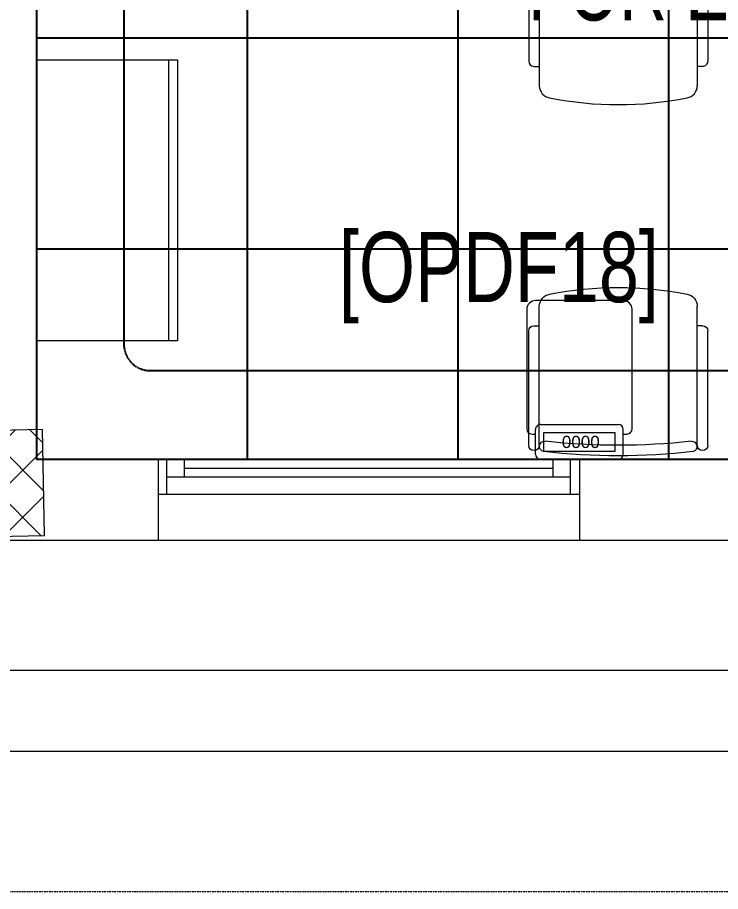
# Model space of a CAD drawing. Extents: x -178977 to 231842, y -29287 to 19916.
# Drawn here: x 20320 to 22323, y -14060 to -11572 of the extents above; entities that cross this region are included whole.
import ezdxf
from ezdxf import colors
from ezdxf.entities.mleader import LeaderData, LeaderLine
from ezdxf.math import Vec2, Vec3

# ---------------------------------------------------------------- set-up
doc = ezdxf.new("R2010")
doc.units = 0
doc.header["$LTSCALE"] = 0.25
for name, pattern in [('01-First Floor-FUR$0$HIDDEN', [9.525, 6.35, -3.175]), ('DASHDOT', [25.4, 12.7, -6.35, 0, -6.35]), ('HIDDEN', [9.525, 6.35, -3.175])]:
    doc.linetypes.add(name, pattern=pattern)
for name, color, linetype, lineweight in [('01-First Floor-FUR$0$72_EGR_BASE_TEXT', 252, 'Continuous', 5), ('01-First Floor-FUR$0$Aluminum', 251, 'Continuous', 5), ('01-First Floor-FUR$0$C-HYDR-CTCH', 251, 'Continuous', 5), ('01-First Floor-FUR$0$Hatch', 252, 'Continuous', 5), ('01-First Floor-FUR$0$LOADING', 253, 'Continuous', 5), ('01-First Floor-FUR$0$Proj', 251, 'Continuous', 5), ('01-First Floor-FUR$0$Walls', 251, 'Continuous', 5), ('E-LITE-CLNG-CNDT', 6, 'DASHDOT', 35), ('E-POWR-FLOR-CNDT', 6, 'HIDDEN', 25), ('E-POWR-TEXT', 6, 'Continuous', 25)]:
    doc.layers.add(name, color=color, linetype=linetype, lineweight=lineweight)
doc.layers.add('01-First Floor-FUR$0$FALSE CEILING', color=251, linetype='Continuous')
doc.layers.add('01-First Floor-FUR$0$TME-NON MEDICAL FURNITURE', color=242, linetype='Continuous')
doc.styles.add('01-First Floor-FUR$0$Standard', font='arial.ttf')
doc.styles.add('01-First Floor-FUR$0$X3G_ENTITY_9F38', font='swisscl.ttf', dxfattribs={"height": 0.2})
doc.styles.add('DC_Elc_Romans', font='elc_romans.shx', dxfattribs={"width": 0.7})

# ---------------------------------------------------------------- blocks, each defined once
blk = doc.blocks.new('01-First Floor-FUR$0$GF21016-P')
at = {"layer": '01-First Floor-FUR$0$LOADING', "extrusion": (-1.24384e-09, -1.20261e-09, -1)}
for p, q in [((0.0128, 0.0179), (0.0128, 0.4136)), ((0.4628, 0.0179), (0.4628, 0.4136)), ((-0.0022, 0.3585), (0.0128, 0.3585)), ((0.4778, 0.3585), (0.4628, 0.3585)), ((-0.0172, 0.0179), (-0.0172, 0.3435)), ((0.4928, 0.0179), (0.4928, 0.3435)), ((0.4778, 0.0029), (0.4778, 0.0029))]:
    blk.add_line(p, q, dxfattribs=at)
for centre, radius, start, end in [((-0.2378, -0.5362), 1.0036, 78.7568, 101.2432), ((-0.0478, 0.4136), 0.035, 0, 80.6557), ((-0.4278, 0.4136), 0.035, 99.3443, 180), ((0.0022, 0.3435), 0.015, 0, 90), ((-0.4778, 0.3435), 0.015, 90, 180), ((-0.0284, 0.0145), 0.015, 284.3864, 95.5209), ((-0.2378, 1.8928), 1.8749, 263.6341, 276.3659), ((-0.4471, 0.0145), 0.015, 84.4791, 255.6136), ((0.0022, 0.0179), 0.015, 270, 0), ((0.0022, 0.0179), 0.015, 180, 270), ((-0.2378, 1.8734), 1.8855, 263.5119, 276.4881), ((-0.4778, 0.0179), 0.015, 270, 0), ((-0.4778, 0.0179), 0.015, 180, 270)]:
    blk.add_arc(centre, radius, start, end, dxfattribs=at)
blk = doc.blocks.new('01-First Floor-FUR$0$GF21027-P')
at = {"layer": '01-First Floor-FUR$0$LOADING'}
for p, q in [((0.4, 0.4), (-0.4, 0.4)), ((-0.4, 0.4), (-0.4, 0)), ((0.4, 0), (0.4, 0.4)), ((-0.4, 0.025), (0.4, 0.025)), ((-0.4, 0), (0.4, 0))]:
    blk.add_line(p, q, dxfattribs=at)
blk = doc.blocks.new('01-First Floor-FUR$0$HF13461A-P')
at = {"layer": '01-First Floor-FUR$0$LOADING'}
for p, q in [((0.2579, 0.4503), (0.0379, 0.4503)), ((0.0229, 0.4353), (0.0229, 0.3653)), ((0.2493, 0.4266), (0.0466, 0.4266)), ((0.0466, 0.4266), (0.0466, 0.3739)), ((0.2493, 0.4266), (0.2493, 0.3739)), ((0.2729, 0.4353), (0.2729, 0.3653)), ((0.0229, 0.3778), (0.0129, 0.3778)), ((0.2493, 0.3739), (0.0466, 0.3739)), ((0.2829, 0.3778), (0.2729, 0.3778)), ((-0.0021, 0.3628), (-0.0021, 0.0228)), ((0.2579, 0.3503), (0.0379, 0.3503)), ((0.2979, 0.0228), (0.2979, 0.3628)), ((0.0229, -0.0022), (0.2729, -0.0022))]:
    blk.add_line(p, q, dxfattribs=at)
for centre, radius, start, end in [((0.0379, 0.4353), 0.015, 90, 180), ((0.2579, 0.4353), 0.015, 0, 90), ((0.0129, 0.3628), 0.015, 90, 180), ((0.2829, 0.3628), 0.015, 0, 90), ((0.0379, 0.3653), 0.015, 180, 270), ((0.2579, 0.3653), 0.015, 270, 0), ((0.0229, 0.0228), 0.025, 180, 270), ((0.2729, 0.0228), 0.025, 270, 0)]:
    blk.add_arc(centre, radius, start, end, dxfattribs=at)
at = {"layer": '01-First Floor-FUR$0$LOADING', "style": '01-First Floor-FUR$0$Standard'}
blk.add_text('0000', height=0.03477, dxfattribs=at).set_placement((0.0901, 0.3829))
blk = doc.blocks.new('01-First Floor-FUR')
at = {"layer": '01-First Floor-FUR$0$Hatch'}
h = blk.add_hatch(dxfattribs=at)
h.set_pattern_fill('ANSI37', color=256, scale=30)
h.set_pattern_definition([(45, (-1823.345, -13062.25), (-67.35192, 67.35192), []), (135, (-1823.345, -13062.25), (-67.35192, -67.35192), [])])
h.paths.add_polyline_path([(49129.3, 8855.6), (48525.4, 8847.5), (48529.3, 8559.1), (49133.2, 8567.2)])
h.paths.add_polyline_path([(41968.6, 8847.9), (41385, 8842.5), (41365.1, 8551.1), (41948.6, 8556.5)])
h.paths.add_polyline_path([(27591.6, 8840.5), (26992.5, 8836.4), (26986.8, 8543.4), (27585.9, 8547.5)])
h.paths.add_polyline_path([(34776.8, 8842.7), (34175.6, 8835.2), (34167.4, 8549.5), (34768.6, 8557)])
h.paths.add_polyline_path([(20372.4, 8849.8), (19765.9, 8827.9), (19780.4, 8535.4), (20386.9, 8557.2)])
h.paths.add_polyline_path([(13635.8, 8839.4), (12413.8, 8863.3), (12407.4, 8567.2), (13629.3, 8543.3)])
h.paths.add_polyline_path([(13649.8, 1639.3), (12434.8, 1623.6), (12421.4, 1331.2), (13636.4, 1346.9)])
h.paths.add_polyline_path([(13623.8, -5553.9), (12420.7, -5569.8), (12415, -5862.9), (13618.1, -5846.9)])
h.paths.add_polyline_path([(13642.3, -12752.6), (12445.6, -12764), (12448.4, -13058.5), (13645.1, -13047)])
h.paths.add_polyline_path([(6007.3, -12750.5), (5403.7, -12754.2), (5414.4, -13039.6), (6017.9, -13035.9)])
h.paths.add_polyline_path([(5991.8, -5552.5), (5395, -5550.9), (5394.9, -5852.1), (5991.7, -5853.6)])
h.paths.add_polyline_path([(6001.7, 1637.1), (5382.4, 1638.3), (5371.8, 1335.4), (5991.1, 1334.1)])
h.paths.add_polyline_path([(5978.4, 8816.5), (5377.7, 8830.9), (5374.1, 8541.3), (5974.8, 8526.8)])
h.paths.add_polyline_path([(-1220.7, 8814.6), (-1823.3, 8837.3), (-1821.5, 8549), (-1218.8, 8526.3)])
h.paths.add_polyline_path([(-1213, -5563.7), (-1815, -5570.7), (-1811.6, -5862.3), (-1209.6, -5855.3)])
h.paths.add_polyline_path([(-1195.5, -12758.3), (-1793.9, -12759.3), (-1789, -13060), (-1190.6, -13059)])
h.paths.add_polyline_path([(20391.2, -12745), (19785.5, -12758), (19791.3, -13059.2), (20396.9, -13046.2)])
h.paths.add_polyline_path([(20384.7, -5552.6), (19790.3, -5570.1), (19792.4, -5866.7), (20386.8, -5849.1)])
h.paths.add_polyline_path([(20376, 1655.5), (19777, 1647.8), (19781.1, 1347.6), (20380, 1355.3)])
h.paths.add_polyline_path([(27576.3, 1640.2), (26974.4, 1644.9), (26978.6, 1352.8), (27580.6, 1348.1)])
h.paths.add_polyline_path([(27580.1, -5542.5), (26976.2, -5560), (26989.7, -5860.1), (27589.8, -5839.1)])
h.paths.add_polyline_path([(27596.2, -12758.5), (26992.3, -12751.9), (26990, -13037.6), (27593.8, -13044.2)])
h.paths.add_polyline_path([(34794.7, -12748), (34197.4, -12762.6), (34206.4, -13062.3), (34803.7, -13047.7)])
h.paths.add_polyline_path([(34787.4, -5559.7), (34186.1, -5557.7), (34187.2, -5855), (34788.5, -5856.9)])
h.paths.add_polyline_path([(34750.9, 1644.2), (34170.1, 1648.9), (34189.8, 1359), (34770.6, 1354.3)])
h.paths.add_polyline_path([(41954.3, 1643.4), (41356.7, 1657.2), (41358.7, 1365.3), (41956.3, 1351.5)])
h.paths.add_polyline_path([(41955.3, -5555.1), (41386.9, -5562.7), (41388.7, -5856.9), (41957.1, -5849.3)])
h.paths.add_polyline_path([(41992.3, -12752.3), (41387.1, -12754.9), (41388.4, -13059.5), (41993.7, -13056.8)])
h.paths.add_polyline_path([(49166.6, -12752.8), (48578.6, -12736.7), (48565.4, -13043.9), (49153.3, -13060)])
h.paths.add_polyline_path([(49150.8, -5553.4), (48547.6, -5552.3), (48545.6, -5848.8), (49148.8, -5849.9)])
at = {"layer": '01-First Floor-FUR$0$Aluminum'}
for p, q in [((21921, -12830), (20721, -12830)), ((20746, -12930), (20746, -12830)), ((20796, -12880), (20796, -12830)), ((21846, -12880), (21846, -12830)), ((21896, -12930), (21896, -12830)), ((20796, -12855), (21846, -12855)), ((21896, -12880), (20746, -12880)), ((21921, -12930), (20721, -12930))]:
    blk.add_line(p, q, dxfattribs=at)
at = {"layer": '01-First Floor-FUR$0$C-HYDR-CTCH', "elevation": 0, "flags": 128}
blk.add_lwpolyline([(19785.5, -12758), (19791.3, -13059.2), (20396.9, -13046.2), (20391.2, -12745), (19785.5, -12758)], dxfattribs=at)
at = {"layer": '01-First Floor-FUR$0$FALSE CEILING', "linetype": 'Continuous'}
for p, q in [((20976, -12830), (20976, -8830)), ((21576, -12830), (21576, -8830)), ((22176, -12830), (22176, -8830)), ((20376, -11630), (23876, -11630)), ((20376, -12230), (23876, -12230))]:
    blk.add_line(p, q, dxfattribs=at)
at = {"layer": '01-First Floor-FUR$0$FALSE CEILING'}
blk.add_lwpolyline([(20376, -8830), (23876, -8830), (23876, -10710), (23876, -10710), (23876, -12830), (20376, -12830), (20376, -8830)], dxfattribs=at)
at = {"layer": '01-First Floor-FUR$0$Proj', "linetype": '01-First Floor-FUR$0$HIDDEN'}
blk.add_line((20721, -13060), (21921, -13060), dxfattribs=at)
at = {"layer": '01-First Floor-FUR$0$Proj'}
for p, q in [((19985.8, -13430), (34926.2, -13430)), ((19755.8, -13660), (35156.2, -13660))]:
    blk.add_line(p, q, dxfattribs=at)
at = {"layer": '01-First Floor-FUR$0$Proj', "linetype": '01-First Floor-FUR$0$HIDDEN', "ltscale": 3}
blk.add_lwpolyline([(48606, 9840), (-2814, 9840), (-2814, -14060), (48606, -14060)], dxfattribs=at)
blk.add_lwpolyline([(48606, 9840), (-2814, 9840), (-2814, -14060), (48606, -14060)], dxfattribs=at)
at = {"layer": '01-First Floor-FUR$0$Walls'}
for p, q in [((20376, -8830), (20376, -12760)), ((20392.8, -12830), (20721, -12830)), ((20721, -12830), (20721, -13060)), ((21606, -12830), (24826, -12830)), ((21921, -12830), (21921, -13060)), ((19755.8, -13060), (20721, -13060)), ((21921, -13060), (25789.8, -13060, 0))]:
    blk.add_line(p, q, dxfattribs=at)
at = {"layer": '01-First Floor-FUR$0$LOADING', "color": 1, "xscale": -1000, "yscale": 1000, "zscale": 1000, "rotation": 89.99999997908824}
blk.add_blockref('01-First Floor-FUR$0$GF21027-P', (20776, -12091.9, -0.1), dxfattribs=at)
at = {"layer": '01-First Floor-FUR$0$LOADING', "lineweight": 0, "xscale": 1000, "yscale": 1000, "zscale": 1000, "rotation": 180}
blk.add_blockref('01-First Floor-FUR$0$HF13461A-P', (22068.9, -12379.7, -0.1), dxfattribs=at)
at = {"layer": '01-First Floor-FUR$0$TME-NON MEDICAL FURNITURE', "color": 1, "extrusion": (4.75185e-05, 1.86519e-05, 1), "xscale": -1000.000000000005, "yscale": 1000.000000000005, "zscale": -1000.000000000005, "rotation": 180.0000250467614}
blk.add_blockref('01-First Floor-FUR$0$GF21016-P', (21793.9, -11352.4, 0.7), dxfattribs=at)
at = {"layer": '01-First Floor-FUR$0$TME-NON MEDICAL FURNITURE', "color": 1, "extrusion": (4.75185e-05, -1.86519e-05, 1), "xscale": 1000.000000000005, "yscale": 1000.000000000005, "zscale": -1000.000000000001, "rotation": 359.9999749532386}
blk.add_blockref('01-First Floor-FUR$0$GF21016-P', (21793.9, -12807.6, 1.1), dxfattribs=at)
at = {"layer": '01-First Floor-FUR$0$72_EGR_BASE_TEXT', "insert": (21691.7, -12182.1, 0), "char_height": 200, "attachment_point": 2, "style": '01-First Floor-FUR$0$X3G_ENTITY_9F38'}
blk.add_mtext('[OPDF18]', dxfattribs=at)

msp = doc.modelspace()

# ---------------------------------------------------------------- linework, layer by layer
at = {"layer": 'E-POWR-FLOR-CNDT'}
msp.add_lwpolyline([(20499.7, -11200.6), (20594.2, -11295, -0.198912), (20623.5, -11365.7), (20623.5, -12501.9, 0.414214), (20698.5, -12576.9), (22563.7, -12576.9), (22688.9, -12706.3)], format="xyb", dxfattribs=at)

# ---------------------------------------------------------------- block references
at = {"layer": 'E-LITE-CLNG-CNDT'}
msp.add_blockref('01-First Floor-FUR', (0, 0), dxfattribs=at)

# ---------------------------------------------------------------- leaders
at = {"layer": 'E-POWR-TEXT'}
ml = msp.add_multileader_mtext('Standard', dxfattribs=at)
ml.set_content('FOR EXHAUST FAN EF-1', color=256, style='DC_Elc_Romans')
ml.set_leader_properties(color=45)
ml.build(insert=Vec2(0, 0))
ml.multileader.update_dxf_attribs({"dogleg_length": 2, "arrow_head_size": 200, "scale": 100})
ctx = ml.context
ctx.base_point, ctx.scale, ctx.char_height, ctx.arrow_head_size, ctx.landing_gap_size, ctx.plane_origin = Vec3(21183.7, -11480, 0), 100, 200, 200, 200, Vec3(22751.3, -11299.2, 0)
ctx.text_align_type = 2
notes = []
notes.append((ctx, [(1, (1, 1, 0), (24275.1, -11480, 0), (-1, 0), 84.7, [(0, [(24934.3, -10472, 0)], 0, [])])]))
ctx.mtext.insert, ctx.mtext.alignment, ctx.mtext.flow_direction = Vec3(23990.4, -11380, 0), 3, 5
for ctx, leaders in notes:
    for number, flags, end, landing, length, lines in leaders:
        leader = LeaderData()
        leader.index, (leader.has_last_leader_line, leader.has_dogleg_vector, leader.attachment_direction) = number, flags
        leader.last_leader_point, leader.dogleg_vector, leader.dogleg_length = Vec3(end), Vec3(landing), length
        for number, points, colour, breaks in lines:
            line = LeaderLine()
            line.index, line.vertices, line.color, line.breaks = number, Vec3.list(points), colors.encode_raw_color(colour), breaks
            leader.lines.append(line)
        ctx.leaders.append(leader)

doc.saveas('drawing.dxf')
